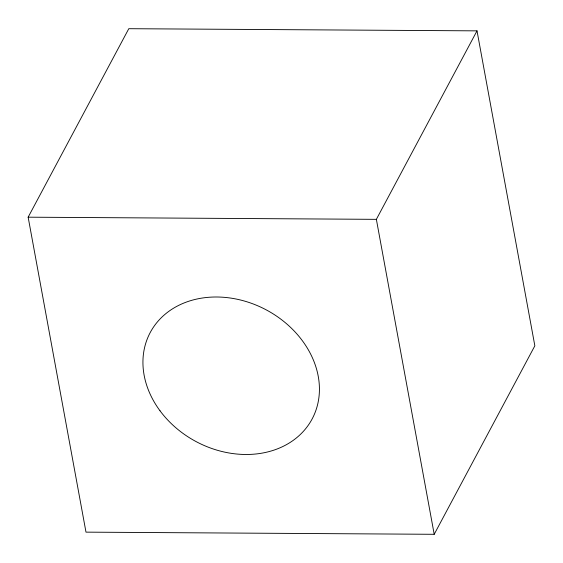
<?xml version="1.0" encoding="UTF-8"?>
<svg xmlns="http://www.w3.org/2000/svg" width="563" height="563" viewBox="0 0 563 563"><rect width="100%" height="100%" fill="white"/><g stroke="black" fill="none" stroke-linecap="round" stroke-linejoin="round"><path stroke-width="0.84" d="M28.15 217.184L128.793 28.699L477.009 30.859L534.85 345.816L434.207 534.301L85.991 532.141L28.15 217.184L376.365 219.345L477.009 30.859M376.365 219.345L434.207 534.301M160.019 410.793A91.762 74.612 28.1 0 0 311.958 419.28A91.762 74.612 28.1 0 0 221.562 297.151A91.762 74.612 28.1 0 0 160.019 410.793"/></g></svg>
